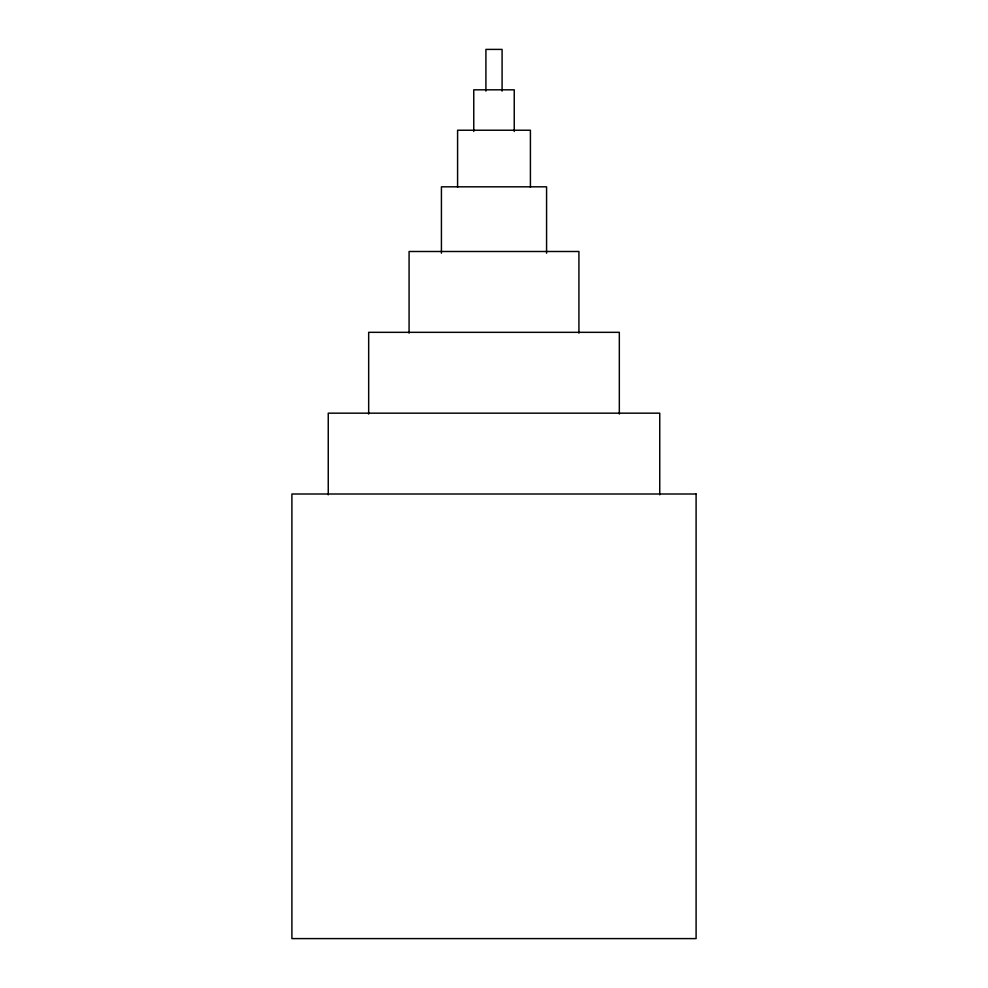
<?xml version="1.0" encoding="UTF-8"?>
<svg xmlns="http://www.w3.org/2000/svg" width="988" height="988" viewBox="0 0 988 988"><rect width="100%" height="100%" fill="white"/><g stroke="black" fill="none" stroke-linecap="round" stroke-linejoin="round"><path stroke-width="1.48" d="M659.749 494.827L659.749 413.169L328.251 413.169L328.251 494.827M619.328 414.083L619.328 332.326L368.672 332.326L368.672 414.083M578.919 333.141L578.919 251.495L409.081 251.495L409.081 333.141M546.574 253.2L546.574 186.818L441.426 186.818L441.426 253.2M530.408 187.312L530.408 130.231L457.592 130.231L457.592 187.312M514.242 131.49L514.242 89.822L473.758 89.822L473.758 131.49M502.089 91.081L502.089 49.4L485.911 49.4L485.911 91.081M696.095 494L291.905 494L291.905 938.6L696.095 938.6L696.095 494"/></g></svg>
